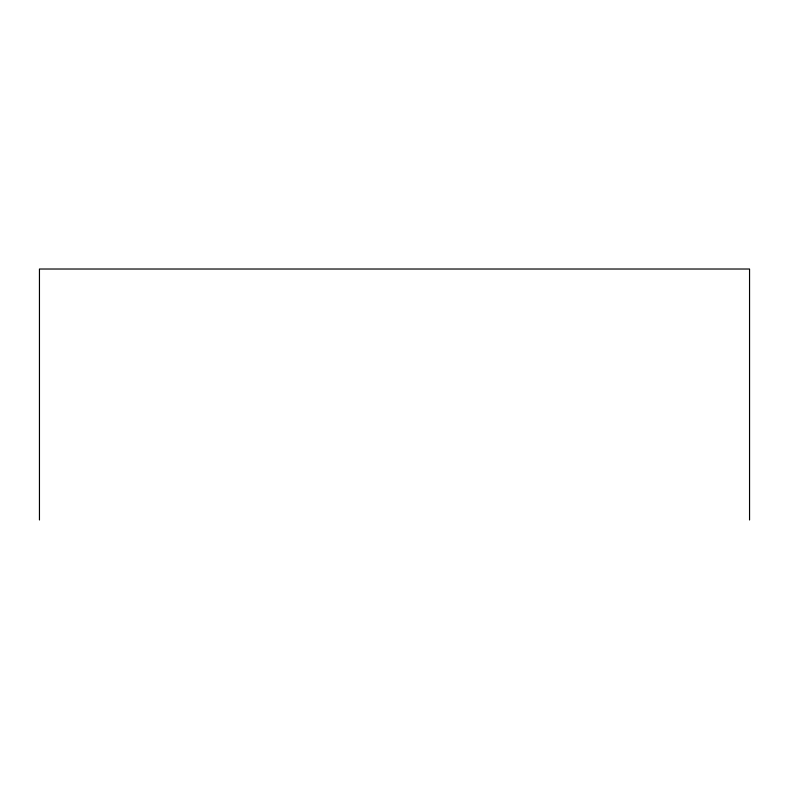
<?xml version="1.0" encoding="UTF-8"?>
<svg xmlns="http://www.w3.org/2000/svg" width="789" height="789" viewBox="0 0 789 789"><rect width="100%" height="100%" fill="white"/><g stroke="black" fill="none" stroke-linecap="round" stroke-linejoin="round"><path stroke-width="1.18" d="M749.55 519.981L749.55 269.019L39.45 269.019L39.45 519.981"/></g></svg>
